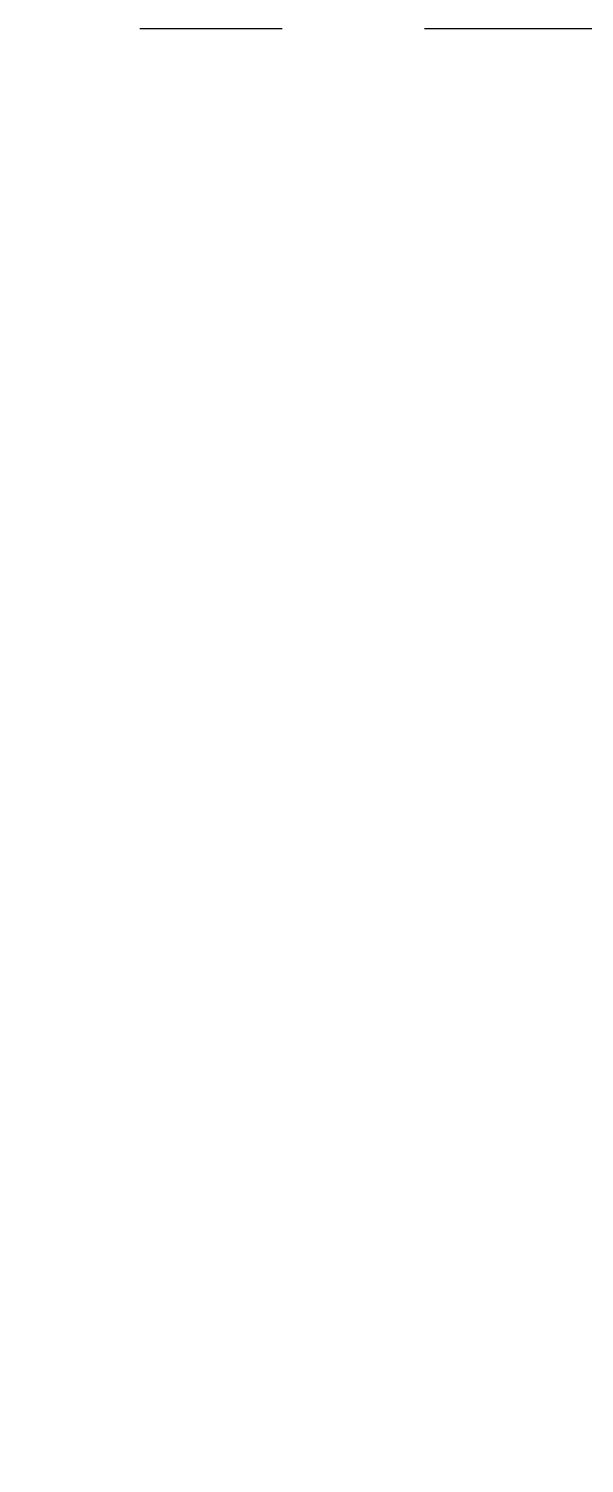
# Model space of a CAD drawing. Header units: millimetres. Extents: x -46397 to 283259, y -8690 to 23983.
# Drawn here: x -13940.1 to -13816.1, y 22188.7 to 22508.9 of the extents above; entities that cross this region are included whole.
import ezdxf

# ---------------------------------------------------------------- set-up
doc = ezdxf.new("R2010")
doc.units = ezdxf.units.MM
doc.linetypes.add('PHANTOM', pattern=[63.5, 31.75, -6.35, 6.35, -6.35, 6.35, -6.35])

# ---------------------------------------------------------------- blocks, each defined once
blk = doc.blocks.new('BO-3')
at = {"color": 251, "linetype": 'PHANTOM', "ltscale": 5, "extrusion": (0, 1, 0)}
blk.add_line((606, 4477.61), (-606, 4477.61), dxfattribs=at)

msp = doc.modelspace()

# ---------------------------------------------------------------- hatches: boundary and pattern name
h = msp.add_hatch()
h.set_pattern_fill('AR-HBONE', color=1, scale=0.3)
h.set_pattern_definition([(45, (0, 17679.127), (0, 43.10523), [91.44, -30.48]), (135, (21.553, 17700.68), (4e-15, 43.10523), [91.44, -30.48])])
edge = h.paths.add_edge_path()
edge.add_arc((-13902.92, 22560.31), 309.87, 359.6667, 423.117)
edge.add_arc((-14299.06, 21778.84), 1186, 63.1183, 116.88159)
edge.add_arc((-14695.19, 22560.3), 309.87, 116.8828, 180.3331)
edge.add_line((-15005.06, 22558.5), (-15005.06, 20959.16))
edge.add_arc((-14695.19, 20957.35), 309.87, 179.6666, 243.1169)
edge.add_arc((-14299.06, 21738.82), 1186, 243.11829, 296.88158)
edge.add_arc((-13902.92, 20957.35), 309.87, 296.8828, 360.3331)
edge.add_line((-13593.06, 20959.16), (-13593.06, 22558.5))
edge = h.paths.add_edge_path(flags=16)
edge.add_arc((-14695.19, 20957.35), 209.87, 179.5949, 243.1169, ccw=False)
edge.add_line((-14905.06, 20958.84), (-14905.06, 22558.82))
edge.add_arc((-14695.19, 22560.31), 209.87, 116.8831, 180.4051, ccw=False)
edge.add_arc((-14299.06, 21778.84), 1086, 63.11836, 116.88165, ccw=False)
edge.add_arc((-13902.92, 22560.31), 209.87, -0.4051, 63.117, ccw=False)
edge.add_line((-13693.06, 22558.82), (-13693.06, 20958.84))
edge.add_arc((-13902.92, 20957.35), 209.87, -63.117, 0.4051, ccw=False)
edge.add_arc((-14299.06, 21738.81), 1086, 243.11835, 296.88164, ccw=False)

# ---------------------------------------------------------------- block references
msp.add_blockref('BO-3', (-14299.06, 18031.21, -1.5))

doc.saveas('drawing.dxf')
